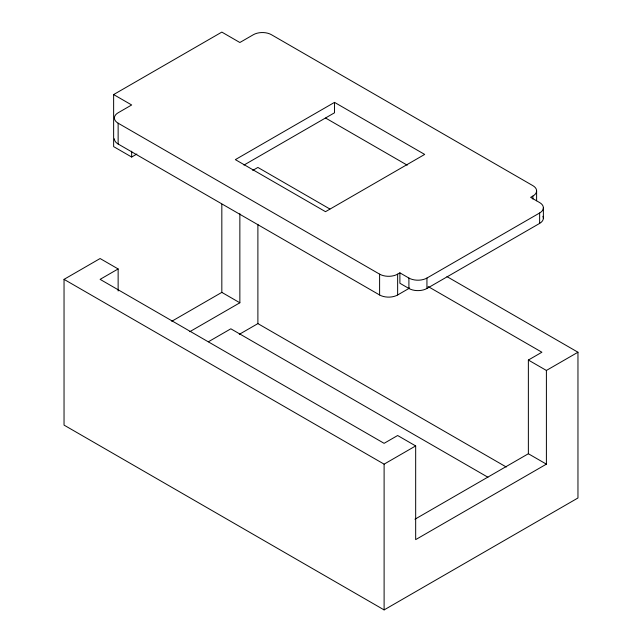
<?xml version="1.0" encoding="UTF-8"?>
<svg xmlns="http://www.w3.org/2000/svg" width="642" height="642" viewBox="0 0 642 642"><rect width="100%" height="100%" fill="white"/><g stroke="black" fill="none" stroke-linecap="round" stroke-linejoin="round"><path stroke-width="0.96" d="M136.858 154.032L131.666 157.033L113.634 146.617L113.634 94.567L221.827 32.1L239.859 42.508L253.381 34.7A12.752 7.359 0 0 1 271.414 34.7L532.876 185.658A12.752 7.359 0 0 1 532.876 196.067L532.876 199.044M334.522 102.375L235.349 159.633L325.51 211.683L424.683 154.425L334.522 102.375L334.522 112.783L243.968 165.066M446.976 276.614L577.961 352.233L577.961 497.983L384.109 609.9L64.04 425.108L64.04 279.358L100.104 258.533L118.136 268.95L118.136 290.97M252.739 170.419L257.891 167.442L329.884 209.011M118.136 268.95L100.104 279.358L384.109 443.325L397.639 435.517L415.671 445.925L415.671 539.625L546.398 464.15L546.398 370.45L577.961 352.233M171.759 321.281L221.827 292.375L239.859 302.783L239.859 213.69M189.791 331.689L239.859 302.783M208.377 341.777L230.839 328.808L487.92 477.231M239.289 334.338L257.891 323.608L506.281 467.015M113.634 94.567L131.666 104.975L118.136 112.783A12.752 7.359 0 0 0 118.136 123.192L379.607 274.15A12.752 7.359 0 0 0 397.639 274.15L399.894 272.85L408.906 278.05A12.752 7.359 0 0 0 426.938 278.05L539.641 212.983A12.752 7.359 0 0 0 539.641 202.575L530.621 197.367L532.876 196.067M114.404 138.808A12.752 7.359 0 0 0 118.136 144.017L379.607 294.975A12.752 7.359 0 0 0 397.639 294.975L409.66 288.033M399.894 272.85L399.894 283.258L408.906 288.467A12.752 7.359 0 0 0 426.938 288.467L539.641 223.4A12.752 7.359 0 0 0 542.939 216.29M414.949 519.217L528.366 453.742L528.366 360.042L541.896 352.233L428.118 286.541M64.04 279.358L384.109 464.15L415.671 445.925M325.622 118.056L407.213 165.163M528.366 360.042L546.398 370.45M528.366 453.742L546.398 464.15M543.373 207.783L543.373 218.192M539.641 212.983L539.641 223.4M536.608 190.867L536.608 200.777M426.938 278.05L426.938 288.467M408.906 278.05L408.906 288.467M397.639 274.15L397.639 294.975M384.109 464.15L384.109 609.9M379.607 274.15L379.607 294.975M257.891 224.355L257.891 323.608M221.827 204.276L221.827 292.375M131.666 151.175L131.666 157.033M118.136 123.192L118.136 144.017"/></g></svg>
